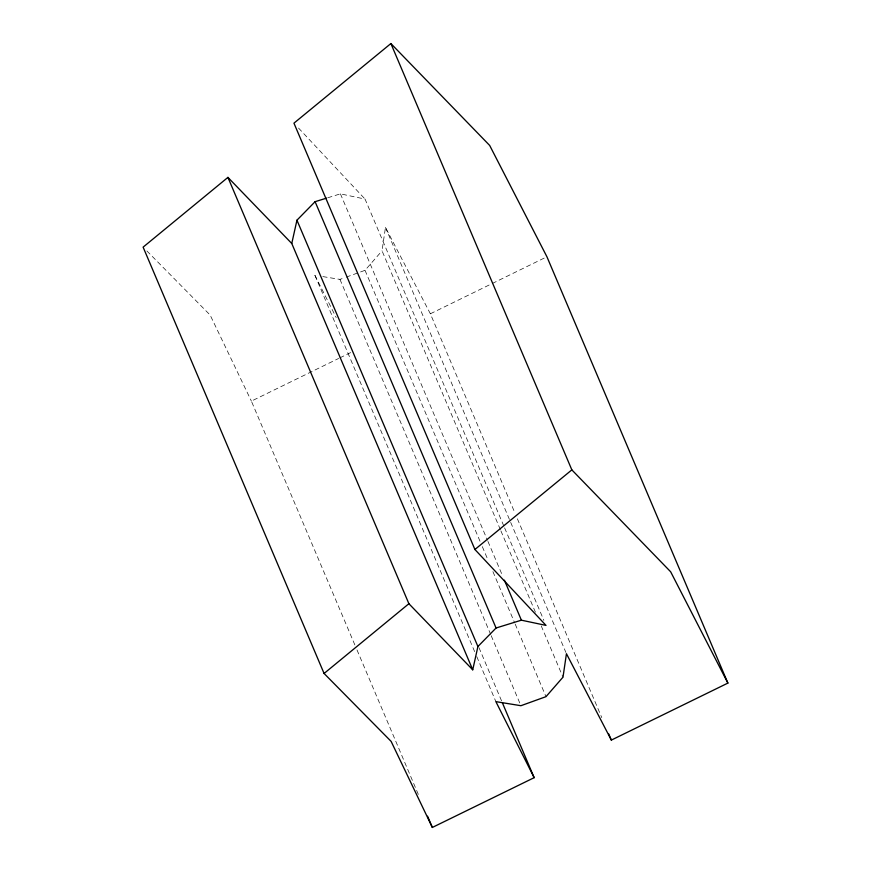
<?xml version="1.0" encoding="UTF-8"?>
<svg xmlns="http://www.w3.org/2000/svg" width="871" height="871" viewBox="0 0 871 871"><rect width="100%" height="100%" fill="white"/><g stroke="black" fill="none" stroke-linecap="round" stroke-linejoin="round"><path stroke-width="0.65" stroke-dasharray="4.36 3.27" d="M500.379 529.644L382.031 250.837L385.472 227.396L430.361 313.778L514.75 512.562M346.223 277.12L365.025 270.326L382.031 250.837M354.867 644.921L251.381 401.117L338.656 358.449M339.864 357.861L350.773 352.526M430.361 313.778L491.07 284.077M492.289 283.489L545.703 257.359M322.825 276.597L339.962 279.384L344.97 277.566M327.768 197.771L340.419 193.852L365.047 199.078L504.08 526.639M474.651 651.628L314.921 275.312L317.556 275.737M146.894 250.968L210.151 315.073L251.381 401.117M298.568 128.091L365.047 199.078M314.921 275.312L336.184 317.545M517.396 518.811L601.774 717.595M385.472 227.396L565.91 652.477M504.614 527.88L543.885 620.402M500.912 530.896L535.937 613.413M541.239 625.911L563.004 677.17M340.419 193.852L487.422 540.172M487.956 541.424L502.817 576.428M365.025 270.326L480.182 541.631M482.305 546.629L488.152 560.38M492.921 571.626L514.685 622.896M515.207 624.137L545.997 696.658M339.962 279.384L490.678 634.447M491.2 635.699L520.923 705.706M478.974 647.643L501.794 701.405M476.775 656.625L495.882 701.634M356.99 649.918L418.548 794.94"/><path stroke-width="1.31" d="M291.763 243.477L227.93 177.39L143.116 247.146L324.077 673.468L391.123 741.395L432.343 827.45L534.163 777.672L495.882 701.634L520.923 705.706L545.997 696.658L563.004 677.17L566.444 653.718L611.333 740.1L727.884 683.093L546.923 256.76L489.676 145.446L390.883 43.55L293.952 123.159L474.913 549.492L546.008 625.4L521.391 620.185L496.067 628.002L477.907 646.522L472.735 669.81L291.763 243.477L296.946 220.2L315.106 201.68L326.494 198.153M324.077 673.468L408.891 603.712L227.93 177.39M474.913 549.492L571.844 469.883L390.883 43.55M571.844 469.883L670.648 571.779L727.884 683.093M408.891 603.712L472.735 669.81M608.677 733.85L611.333 740.1M504.407 580.173L521.391 620.185M315.106 201.68L496.067 628.002M502.317 702.657L534.163 777.672M296.946 220.2L477.907 646.522M427.563 816.203L432.343 827.45"/></g></svg>
